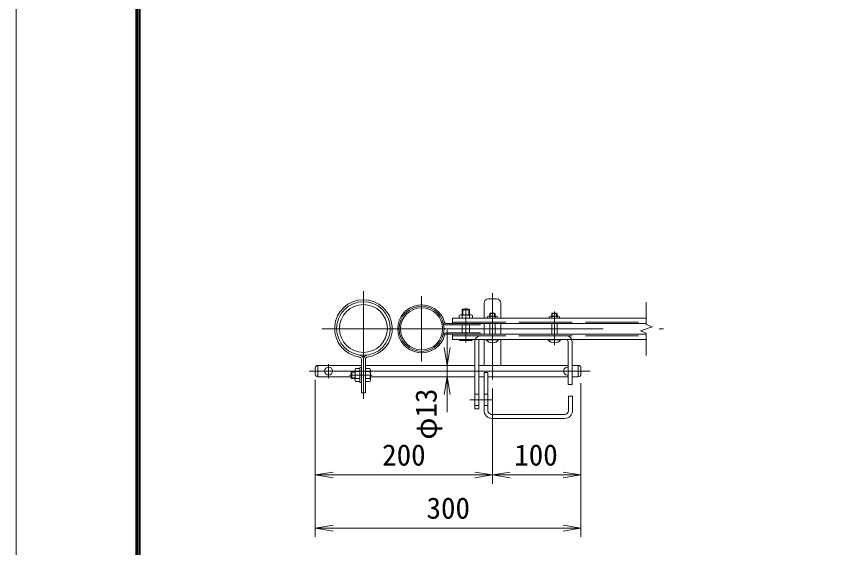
# Model space of a CAD drawing. Units: millimetres, scale not verified, with parts at other scales. Extents: x -4200 to 4200, y -2970 to 2970.
# Drawn here: x -4200 to -2373, y -1696 to -495 of the extents above; entities that cross this region are included whole.
import ezdxf
from ezdxf.enums import TextEntityAlignment as Align

# ---------------------------------------------------------------- set-up
doc = ezdxf.new("R2010")
doc.units = ezdxf.units.MM
doc.header["$LTSCALE"] = 20
doc.linetypes.add('DASHED', pattern=[7.5, 6, -1.5])
doc.linetypes.add('USER1', pattern=[50.8, 31.75, -6.35, 6.35, -6.35])
for name, color, linetype, lineweight in [('0-1_D-BMK', 2, 'USER1', 13), ('0-2_D-STR1', 1, 'Continuous', 18), ('0-3_D-STR3', 3, 'Continuous', 13), ('0-4_D-STR-DIM', 7, 'Continuous', 9), ('0-5_0', 3, 'Continuous', 18), ('0-8_D-TTL', 7, 'Continuous', 9)]:
    doc.layers.add(name, color=color, linetype=linetype, lineweight=lineweight)
doc.styles.add('ＭＳ ゴシック', font='')
doc.styles.get('ＭＳ ゴシック').set_extended_font_data('MS Gothic')

# ---------------------------------------------------------------- blocks, each defined once
blk = doc.blocks.new('_Open')
at = {"layer": '0-5_0', "color": 7, "lineweight": 9}
blk.add_line((-20, 3.33), (0, 0), dxfattribs=at)
blk.add_lwpolyline([(-20, -3.33), (0, 0), (-20, 0)], dxfattribs=at)

msp = doc.modelspace()

# ---------------------------------------------------------------- linework, layer by layer
at = {"layer": '0-1_D-BMK'}
for p, q in [((-3415.4, -1116.41), (-3415.4, -1359.9)), ((-3284.1, -1128.03), (-3284.1, -1275.26)), ((-3124.1, -1121.01), (-3124.1, -1316.04)), ((-3184.1, -1154.12), (-3184.1, -1232.82)), ((-2984.1, -1162.28), (-2984.1, -1238.39)), ((-3509.3, -1201.65), (-2737.7, -1201.65)), ((-3494.1, -1281.26), (-3494.1, -1312.83)), ((-3538.03, -1297.05), (-2902.72, -1297.05)), ((-3395.78, -1305.9), (-3447.13, -1305.9)), ((-3174.96, -1362.05), (-3124.67, -1362.05))]:
    msp.add_line(p, q, dxfattribs=at)
at = {"layer": '0-2_D-STR1'}
for centre, radius in [((-3415.4, -1200.8), 60.5), ((-3415.4, -1200.8), 54.1), ((-3284.1, -1201.65), 50.8), ((-3284.1, -1201.65), 47.6)]:
    msp.add_circle(centre, radius, dxfattribs=at)
at = {"layer": '0-3_D-STR3'}
for p, q in [((-3143.1, -1144.05), (-3143.1, -1177.45)), ((-3133.1, -1134.05), (-3115.1, -1134.05)), ((-3105.1, -1144.05), (-3105.1, -1177.45)), ((-3190.75, -1157.05), (-3192.1, -1158.4)), ((-3192.1, -1170.05), (-3192.1, -1158.4)), ((-3192.1, -1158.4), (-3176.1, -1158.4)), ((-3190.75, -1157.05), (-3177.46, -1157.05)), ((-3190.75, -1170.05), (-3190.75, -1157.05)), ((-3177.46, -1170.05), (-3177.46, -1157.05)), ((-3176.1, -1158.4), (-3177.46, -1157.05)), ((-3176.1, -1170.05), (-3176.1, -1158.4)), ((-3129.02, -1165.85), (-3130.1, -1166.93)), ((-3130.1, -1173.05), (-3130.1, -1166.93)), ((-3130.1, -1166.93), (-3118.1, -1166.93)), ((-3129.02, -1173.05), (-3129.02, -1165.85)), ((-3129.02, -1165.85), (-3119.18, -1165.85)), ((-3129.02, -1165.85), (-3119.18, -1165.85)), ((-3119.18, -1173.05), (-3119.18, -1165.85)), ((-3119.18, -1165.85), (-3118.1, -1166.93)), ((-3118.1, -1173.05), (-3118.1, -1166.93)), ((-2989.02, -1165.85), (-2990.1, -1166.93)), ((-2990.1, -1166.93), (-2978.1, -1166.93)), ((-2990.1, -1173.05), (-2990.1, -1166.93)), ((-2989.02, -1165.85), (-2979.18, -1165.85)), ((-2989.02, -1173.05), (-2989.02, -1165.85)), ((-2979.18, -1173.05), (-2979.18, -1165.85)), ((-2978.1, -1173.05), (-2978.1, -1166.93)), ((-3214.1, -1177.45), (-3214.1, -1192.65)), ((-3214.1, -1177.45), (-2776.55, -1177.45)), ((-3199.1, -1171.65), (-3199.1, -1177.45)), ((-3195.94, -1170.05), (-3172.26, -1170.05)), ((-3192.1, -1177.45), (-3192.1, -1171.65)), ((-3176.1, -1177.45), (-3176.1, -1171.65)), ((-3169.1, -1171.65), (-3169.1, -1177.45)), ((-3135.6, -1174.25), (-3135.6, -1177.45)), ((-3130.1, -1177.45), (-3130.1, -1174.25)), ((-3118.1, -1177.45), (-3118.1, -1174.25)), ((-3112.6, -1174.25), (-3112.6, -1177.45)), ((-2995.6, -1174.25), (-2995.6, -1177.45)), ((-2990.1, -1177.45), (-2990.1, -1174.25)), ((-2978.1, -1177.45), (-2978.1, -1174.25)), ((-2972.6, -1174.25), (-2972.6, -1177.45)), ((-3229.01, -1189.45), (-2776.55, -1189.45)), ((-3229.01, -1192.65), (-3152.1, -1192.65)), ((-3192.1, -1210.65), (-3192.1, -1192.65)), ((-3176.1, -1210.65), (-3176.1, -1192.65)), ((-3152.1, -1189.45), (-3152.1, -1192.65)), ((-3143.1, -1189.45), (-3143.1, -1213.85)), ((-3130.1, -1213.85), (-3130.1, -1189.45)), ((-3118.1, -1213.85), (-3118.1, -1189.45)), ((-3105.1, -1189.45), (-3105.1, -1213.85)), ((-2990.1, -1213.85), (-2990.1, -1189.45)), ((-2978.1, -1213.85), (-2978.1, -1189.45)), ((-3229.01, -1210.65), (-3152.1, -1210.65)), ((-3229.01, -1213.85), (-2776.55, -1213.85)), ((-3214.1, -1213.85), (-3214.1, -1225.85)), ((-3152.1, -1210.65), (-3152.1, -1213.85)), ((-3214.1, -1225.85), (-2776.55, -1225.85)), ((-3199.1, -1225.85), (-3199.1, -1226.85)), ((-3172.46, -1228.05), (-3195.66, -1228.05)), ((-3192.1, -1225.85), (-3192.1, -1226.85)), ((-3176.1, -1225.85), (-3176.1, -1226.85)), ((-3169.1, -1225.85), (-3169.1, -1226.85)), ((-3155.1, -1230.35), (-3155.1, -1382.05)), ((-3143.1, -1225.85), (-3143.1, -1284.05)), ((-3138.1, -1225.85), (-3110.1, -1225.85)), ((-3138.1, -1226.67), (-3138.1, -1225.85)), ((-3138.1, -1226.67), (-3110.1, -1226.67)), ((-3110.1, -1226.67), (-3110.1, -1225.85)), ((-3105.1, -1225.85), (-3105.1, -1284.05)), ((-2998.1, -1225.85), (-2970.1, -1225.85)), ((-2998.1, -1226.67), (-2998.1, -1225.85)), ((-2998.1, -1226.67), (-2970.1, -1226.67)), ((-2970.1, -1226.67), (-2970.1, -1225.85)), ((-2953.1, -1230.35), (-2953.1, -1327.05)), ((-2944.1, -1230.55), (-2944.1, -1327.05)), ((-3420, -1269.89), (-3420, -1345.9)), ((-3415.4, -1269.89), (-3415.4, -1345.9)), ((-3410.8, -1269.89), (-3410.8, -1345.9)), ((-3524.1, -1290.05), (-3524.1, -1304.05)), ((-3518.1, -1284.05), (-3420, -1284.05)), ((-3518.1, -1284.05), (-3518.1, -1310.05)), ((-3434.2, -1294.26), (-3434.2, -1317.46)), ((-3423.2, -1290.9), (-3433, -1290.9)), ((-3423.2, -1288.9), (-3423.2, -1322.9)), ((-3420, -1288.9), (-3423.2, -1288.9)), ((-3410.8, -1284.05), (-3164.1, -1284.05)), ((-3410.8, -1288.1), (-3410.8, -1323.7)), ((-3410.8, -1290.9), (-3401, -1290.9)), ((-3399.8, -1294.26), (-3399.8, -1317.46)), ((-3155.1, -1284.05), (-2953.1, -1284.05)), ((-2944.1, -1284.05), (-2930.1, -1284.05)), ((-2930.1, -1284.05), (-2930.1, -1310.05)), ((-2924.1, -1290.05), (-2924.1, -1304.05)), ((-3518.1, -1310.05), (-3442.8, -1310.05)), ((-3442.8, -1299.26), (-3441.45, -1297.9)), ((-3442.8, -1299.26), (-3442.8, -1312.55)), ((-3434.2, -1299.26), (-3442.8, -1299.26)), ((-3434.2, -1312.55), (-3442.8, -1312.55)), ((-3442.8, -1312.55), (-3441.45, -1313.9)), ((-3434.2, -1297.9), (-3441.45, -1297.9)), ((-3441.45, -1297.9), (-3441.45, -1313.9)), ((-3434.2, -1313.9), (-3441.45, -1313.9)), ((-3423.2, -1297.9), (-3433, -1297.9)), ((-3423.2, -1313.9), (-3433, -1313.9)), ((-3410.8, -1297.9), (-3401, -1297.9)), ((-3410.8, -1313.9), (-3401, -1313.9)), ((-3399.8, -1310.05), (-3164.1, -1310.05)), ((-3155.1, -1310.05), (-3143.1, -1310.05)), ((-3143.1, -1300.05), (-3143.1, -1386.05)), ((-3143.1, -1300.05), (-3134.1, -1300.05)), ((-3134.1, -1300.05), (-3134.1, -1386.05)), ((-3134.1, -1310.05), (-2953.1, -1310.05)), ((-2944.1, -1310.05), (-2930.1, -1310.05)), ((-3423.2, -1320.9), (-3433, -1320.9)), ((-3420, -1322.9), (-3423.2, -1322.9)), ((-3410.8, -1320.9), (-3401, -1320.9)), ((-2953.1, -1327.05), (-2944.1, -1327.05)), ((-3410.8, -1345.9), (-3420, -1345.9)), ((-3164.1, -1349.05), (-3155.1, -1349.05)), ((-3143.1, -1349.05), (-3134.1, -1349.05)), ((-2952.1, -1354.05), (-2952.1, -1386.05)), ((-2952.1, -1354.05), (-2943.1, -1354.05)), ((-2943.1, -1354.05), (-2943.1, -1386.05)), ((-3164.1, -1375.05), (-3155.1, -1375.05)), ((-3143.1, -1375.05), (-3134.1, -1375.05)), ((-3125.1, -1395.05), (-2961.1, -1395.05)), ((-3125.1, -1404.05), (-2961.1, -1404.05))]:
    msp.add_line(p, q, dxfattribs=at)
at = {"layer": '0-3_D-STR3', "linetype": 'DASHED'}
for p, q in [((-3214.1, -1186.25), (-2776.55, -1186.25)), ((-3132.89, -1173.05), (-3115.17, -1173.05)), ((-2992.89, -1173.05), (-2975.17, -1173.05)), ((-3214.1, -1217.05), (-2776.55, -1217.05))]:
    msp.add_line(p, q, dxfattribs=at)
at = {"layer": '0-3_D-STR3'}
for points in [[(-2989.02, -1165.85), (-2979.18, -1165.85), (-2978.1, -1166.93)], [(-3164.1, -1230.55), (-3164.1, -1382.05), (-3155.1, -1382.05)]]:
    msp.add_lwpolyline(points, dxfattribs=at)
msp.add_circle((-3494.1, -1297.05), 9, dxfattribs=at)
for centre, radius, start, end in [((-3415.4, -1200.8), 65.1, 277.58485, 262.41515), ((-3284.1, -1201.65), 54, 15.6185, 344.3815), ((-3133.1, -1144.05), 10, 90, 180), ((-3115.1, -1144.05), 10, 0, 90), ((-3195.6, -1174.64), 4.6, 40.52088, 139.47912), ((-3184.1, -1190.85), 20.8, 67.38014, 112.61986), ((-3172.6, -1174.64), 4.6, 40.52088, 139.47912), ((-3132.85, -1176.8), 3.75, 42.84372, 137.15628), ((-3124.1, -1188.65), 15.6, 67.38014, 112.61986), ((-3115.35, -1176.78), 3.74, 42.69541, 137.30459), ((-2992.85, -1176.8), 3.75, 42.84372, 137.15628), ((-2984.1, -1188.65), 15.6, 67.38014, 112.61986), ((-2975.35, -1176.78), 3.74, 42.69541, 137.30459), ((-3229.01, -1186.25), 6.4, 195.6185, 270), ((-3229.01, -1186.25), 3.2, 195.6185, 270), ((-3229.01, -1217.05), 6.4, 90, 164.3815), ((-3229.01, -1217.05), 3.2, 90, 164.3815), ((-3150.6, -1230.55), 13.5, 90, 180), ((-2957.6, -1230.55), 13.5, 0, 90), ((-3195.6, -1222.34), 5.7, 232.14171, 307.85829), ((-3184.1, -1200.78), 27.27, 252.93847, 287.06153), ((-3172.6, -1222.35), 5.7, 232.09851, 307.90149), ((-3150.6, -1230.35), 4.5, 90, 180), ((-3124.1, -1215.05), 18.2, 219.71514, 320.28486), ((-2984.1, -1215.05), 18.2, 219.71514, 320.28486), ((-2957.6, -1230.35), 4.5, 0, 90), ((-3424.6, -1269.89), 4.6, 0, 82.41515), ((-3424.6, -1269.89), 9.2, 0, 82.41515), ((-3406.2, -1269.89), 9.2, 97.58485, 180), ((-3406.2, -1269.89), 4.6, 97.58485, 180), ((-3518.1, -1290.05), 6, 90, 180), ((-3428.51, -1294.4), 5.7, 142.09851, 217.90149), ((-3405.5, -1294.4), 5.7, 322.09851, 37.90149), ((-2954.1, -1297.05), 9, 83.62063, 276.37937), ((-2930.1, -1290.05), 6, 0, 90), ((-3518.1, -1304.05), 6, 180, 270), ((-3406.93, -1305.9), 27.27, 162.93847, 197.06153), ((-3428.5, -1317.4), 5.7, 142.14171, 217.85829), ((-3427.07, -1305.9), 27.27, 342.93847, 17.06153), ((-3405.5, -1317.4), 5.7, 322.14171, 37.85829), ((-2930.1, -1304.05), 6, 270, 0), ((-3125.1, -1386.05), 18, 180, 270), ((-3125.1, -1386.05), 9, 180, 270), ((-2961.1, -1386.05), 9, 270, 0), ((-2961.1, -1386.05), 18, 270, 0)]:
    msp.add_arc(centre, radius, start, end, dxfattribs=at)
at = {"layer": '0-4_D-STR-DIM'}
for p, q in [((-2776.55, -1192.03), (-2776.55, -1141.65)), ((-3226.1, -1244.05), (-3226.1, -1204.05)), ((-2789.76, -1206.45), (-2763.33, -1196.84)), ((-2763.33, -1196.84), (-2776.55, -1192.03)), ((-2776.55, -1211.26), (-2789.76, -1206.45)), ((-2776.55, -1261.65), (-2776.55, -1211.26)), ((-3226.1, -1310.05), (-3226.1, -1284.05)), ((-3206.1, -1284.05), (-3205.9, -1284.05)), ((-3206.1, -1310.05), (-3205.9, -1310.05)), ((-3524.1, -1317.05), (-3524.1, -1551.79)), ((-3524.1, -1317.05), (-3524.1, -1671.79)), ((-2924.1, -1324.05), (-2924.1, -1551.79)), ((-2924.1, -1324.05), (-2924.1, -1671.79)), ((-3226.1, -1350.05), (-3226.1, -1390.05)), ((-3124.1, -1336.04), (-3124.1, -1551.79)), ((-3124.1, -1336.04), (-3124.1, -1551.79)), ((-3484.1, -1531.79), (-3164.1, -1531.79)), ((-3084.1, -1531.79), (-2964.1, -1531.79)), ((-3484.1, -1651.79), (-2964.1, -1651.79))]:
    msp.add_line(p, q, dxfattribs=at)
at = {"layer": '0-8_D-TTL', "color": 2, "lineweight": 18}
msp.add_lwpolyline([(-4199.68, 2970.23), (4200.32, 2970.23), (4200.32, -2969.77), (-4199.68, -2969.77)], close=True, dxfattribs=at)
at = {"layer": '0-8_D-TTL'}
for points in [[(-3929.68, 2750.23), (3930.32, 2750.23), (3930.32, -2749.77), (-3929.68, -2749.77)], [(-3927.18, 2747.73), (3927.82, 2747.73), (3927.82, -2747.27), (-3927.18, -2747.27)], [(-3924.68, 2745.23), (3925.32, 2745.23), (3925.32, -2744.77), (-3924.68, -2744.77)], [(-3922.18, 2742.73), (3922.82, 2742.73), (3922.82, -2742.27), (-3922.18, -2742.27)], [(-3919.68, 2740.23), (3920.32, 2740.23), (3920.32, -2739.77), (-3919.68, -2739.77)]]:
    msp.add_lwpolyline(points, close=True, dxfattribs=at)

# ---------------------------------------------------------------- block references
at = {"layer": '0-4_D-STR-DIM', "xscale": 2, "yscale": 2}
for p, rotation in [((-3226.1, -1284.05), 270), ((-3226.1, -1310.05), 90), ((-3524.1, -1531.79), 180), ((-3124.1, -1531.79), 180), ((-3524.1, -1651.79), 180)]:
    msp.add_blockref('_Open', p, dxfattribs=dict(at, rotation=rotation))
for p in [(-3124.1, -1531.79), (-2924.1, -1531.79), (-2924.1, -1651.79)]:
    msp.add_blockref('_Open', p, dxfattribs=at)

# ---------------------------------------------------------------- texts
at = {"layer": '0-4_D-STR-DIM', "style": 'ＭＳ ゴシック'}
msp.add_text('φ13', height=48.09, rotation=90, dxfattribs=at).set_placement((-3235.54, -1451.83), align=Align.BOTTOM_LEFT)
for s, p in [('200', (-3373.1, -1525.04)), ('100', (-3074.75, -1525.04)), ('300', (-3272.98, -1645.04))]:
    msp.add_text(s, height=48.09, dxfattribs=at).set_placement(p, align=Align.BOTTOM_LEFT)

doc.saveas('drawing.dxf')
